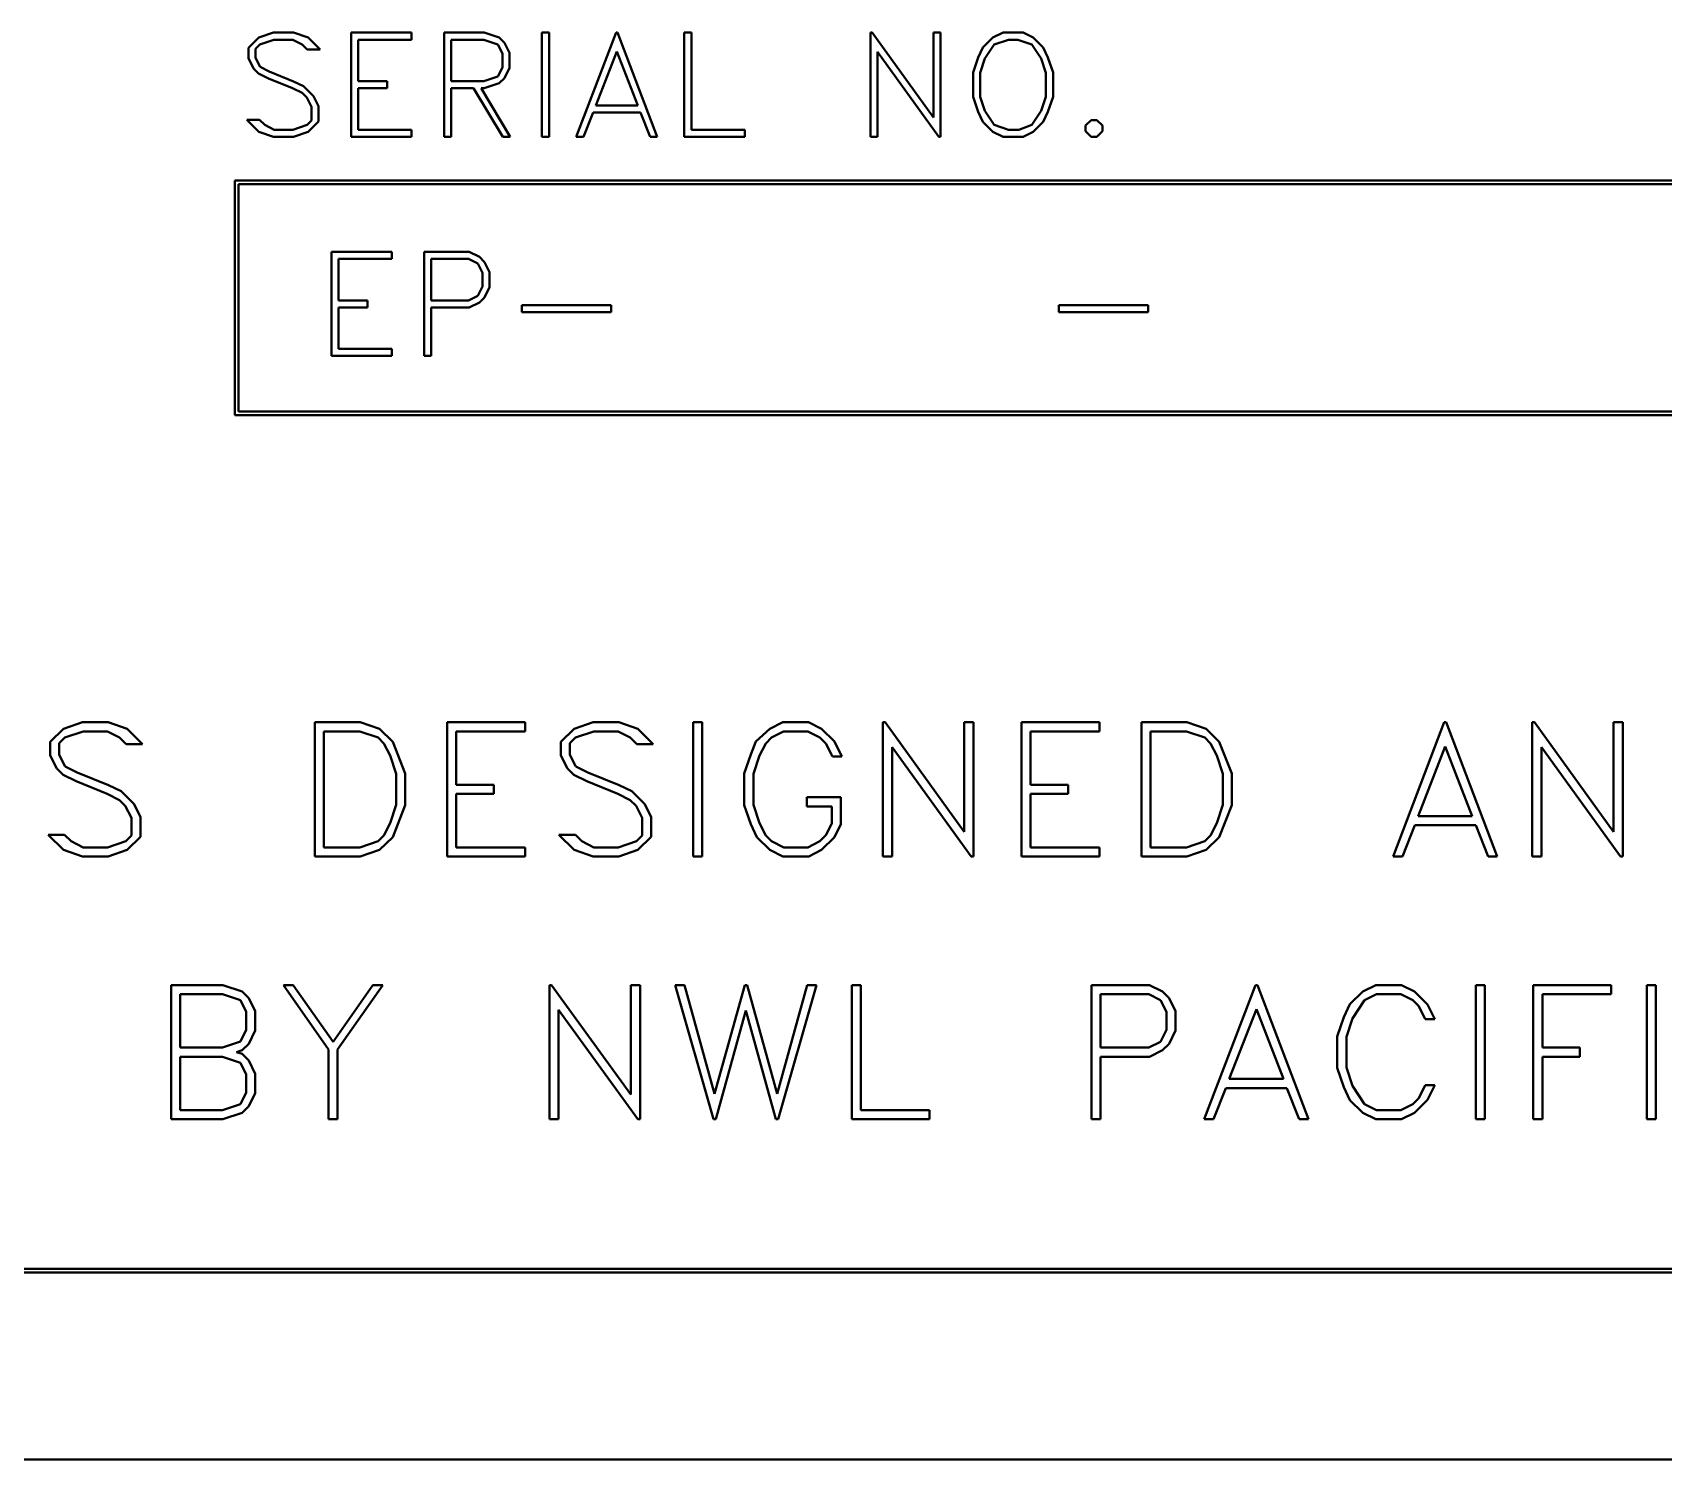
# Model space of a CAD drawing. Header units: millimetres. Extents: x 0 to 5945, y 0 to 4205.
# Drawn here: x 4888.09 to 4931.77, y 1972.13 to 2010.32 of the extents above; entities that cross this region are included whole.
import ezdxf

# ---------------------------------------------------------------- set-up
doc = ezdxf.new("R2010")
doc.units = ezdxf.units.MM
doc.header["$LTSCALE"] = 5
doc.layers.add('가시적인 것(ISO)', color=3, linetype='Continuous', lineweight=40)

msp = doc.modelspace()

# ---------------------------------------------------------------- linework, layer by layer
at = {"layer": '가시적인 것(ISO)'}
for p, q in [((4894.143, 2010.187), (4893.868, 2009.914)), ((4894.542, 2010.322), (4894.143, 2010.187)), ((4894.172, 2010.005), (4894.55, 2010.132)), ((4895.072, 2010.322), (4894.542, 2010.322)), ((4894.55, 2010.132), (4895.059, 2010.132)), ((4895.059, 2010.132), (4895.308, 2010.005)), ((4895.471, 2010.187), (4895.072, 2010.322)), ((4895.788, 2009.87), (4895.471, 2010.187)), ((4896.618, 2010.322), (4896.618, 2007.533)), ((4898.236, 2010.322), (4896.618, 2010.322)), ((4896.807, 2009.022), (4896.807, 2010.132)), ((4896.807, 2010.132), (4898.236, 2010.132)), ((4898.236, 2010.132), (4898.236, 2010.322)), ((4900.184, 2010.322), (4899.11, 2010.322)), ((4899.11, 2010.322), (4899.11, 2007.533)), ((4899.3, 2010.132), (4900.174, 2010.132)), ((4899.3, 2009.022), (4899.3, 2010.132)), ((4900.174, 2010.132), (4900.547, 2010.005)), ((4900.584, 2010.187), (4900.184, 2010.322)), ((4900.726, 2010.052), (4900.584, 2010.187)), ((4900.859, 2009.779), (4900.726, 2010.052)), ((4901.92, 2010.322), (4901.73, 2010.322)), ((4901.73, 2010.322), (4901.73, 2007.533)), ((4901.92, 2007.533), (4901.92, 2010.322)), ((4903.715, 2010.322), (4902.648, 2007.533)), ((4903.753, 2010.322), (4903.715, 2010.322)), ((4904.817, 2007.533), (4903.753, 2010.322)), ((4905.543, 2010.322), (4905.543, 2007.533)), ((4905.733, 2010.322), (4905.543, 2010.322)), ((4905.733, 2007.723), (4905.733, 2010.322)), ((4910.57, 2010.322), (4910.526, 2010.322)), ((4910.526, 2010.322), (4910.526, 2007.533)), ((4912.217, 2008.047), (4910.57, 2010.322)), ((4912.407, 2010.322), (4912.217, 2010.322)), ((4912.217, 2010.322), (4912.217, 2008.047)), ((4912.407, 2007.533), (4912.407, 2010.322)), ((4913.81, 2010.187), (4913.54, 2009.922)), ((4914.08, 2010.322), (4913.81, 2010.187)), ((4913.846, 2010.005), (4914.222, 2010.132)), ((4914.614, 2010.322), (4914.08, 2010.322)), ((4914.222, 2010.132), (4914.474, 2010.132)), ((4914.474, 2010.132), (4914.85, 2010.005)), ((4914.886, 2010.187), (4914.614, 2010.322)), ((4915.154, 2009.922), (4914.886, 2010.187)), ((4893.868, 2009.914), (4893.868, 2009.634)), ((4893.868, 2009.634), (4894.003, 2009.364)), ((4894.055, 2009.888), (4894.172, 2010.005)), ((4894.055, 2009.647), (4894.055, 2009.888)), ((4894.179, 2009.403), (4894.055, 2009.647)), ((4895.308, 2010.005), (4895.445, 2009.87)), ((4895.445, 2009.87), (4895.788, 2009.87)), ((4900.547, 2010.005), (4900.669, 2009.764)), ((4900.669, 2009.764), (4900.669, 2009.39)), ((4900.859, 2009.375), (4900.859, 2009.779)), ((4903.17, 2008.371), (4903.733, 2009.818)), ((4903.733, 2009.818), (4904.296, 2008.371)), ((4910.715, 2007.533), (4910.715, 2009.808)), ((4910.715, 2009.808), (4912.363, 2007.533)), ((4913.413, 2009.652), (4913.278, 2009.256)), ((4913.54, 2009.922), (4913.413, 2009.652)), ((4913.468, 2009.248), (4913.595, 2009.626)), ((4913.595, 2009.626), (4913.846, 2010.005)), ((4914.85, 2010.005), (4915.104, 2009.626)), ((4915.104, 2009.626), (4915.229, 2009.248)), ((4915.283, 2009.652), (4915.154, 2009.922)), ((4915.418, 2009.256), (4915.283, 2009.652)), ((4894.003, 2009.364), (4894.14, 2009.227)), ((4894.14, 2009.227), (4894.405, 2009.097)), ((4894.428, 2009.279), (4894.179, 2009.403)), ((4895.079, 2009.017), (4894.428, 2009.279)), ((4900.669, 2009.39), (4900.547, 2009.149)), ((4900.726, 2009.102), (4900.859, 2009.375)), ((4913.278, 2009.256), (4913.278, 2008.599)), ((4913.468, 2008.607), (4913.468, 2009.248)), ((4915.229, 2009.248), (4915.229, 2008.607)), ((4915.418, 2008.599), (4915.418, 2009.256)), ((4894.405, 2009.097), (4895.051, 2008.838)), ((4895.051, 2008.838), (4895.308, 2008.706)), ((4895.344, 2008.89), (4895.079, 2009.017)), ((4895.614, 2008.62), (4895.344, 2008.89)), ((4897.585, 2009.022), (4896.807, 2009.022)), ((4896.807, 2007.723), (4896.807, 2008.833)), ((4896.807, 2008.833), (4897.585, 2008.833)), ((4897.585, 2008.833), (4897.585, 2009.022)), ((4900.174, 2009.022), (4899.3, 2009.022)), ((4899.3, 2007.533), (4899.3, 2008.833)), ((4899.3, 2008.833), (4899.901, 2008.833)), ((4899.901, 2008.833), (4900.682, 2007.533)), ((4900.882, 2007.533), (4900.104, 2008.833)), ((4900.104, 2008.833), (4900.184, 2008.833)), ((4900.547, 2009.149), (4900.174, 2009.022)), ((4900.184, 2008.833), (4900.584, 2008.968)), ((4900.584, 2008.968), (4900.726, 2009.102)), ((4895.308, 2008.706), (4895.43, 2008.586)), ((4895.43, 2008.586), (4895.557, 2008.335)), ((4895.557, 2008.335), (4895.557, 2007.966)), ((4895.746, 2008.35), (4895.614, 2008.62)), ((4895.746, 2007.94), (4895.746, 2008.35)), ((4904.296, 2008.371), (4903.17, 2008.371)), ((4913.278, 2008.599), (4913.413, 2008.202)), ((4913.595, 2008.228), (4913.468, 2008.607)), ((4915.229, 2008.607), (4915.104, 2008.228)), ((4915.283, 2008.202), (4915.418, 2008.599)), ((4894.169, 2007.984), (4893.827, 2007.984)), ((4893.827, 2007.984), (4894.143, 2007.668)), ((4894.306, 2007.85), (4894.169, 2007.984)), ((4894.555, 2007.723), (4894.306, 2007.85)), ((4895.44, 2007.85), (4895.061, 2007.723)), ((4895.557, 2007.966), (4895.44, 2007.85)), ((4895.471, 2007.668), (4895.746, 2007.94)), ((4902.843, 2007.533), (4903.1, 2008.182)), ((4903.1, 2008.182), (4904.368, 2008.182)), ((4904.368, 2008.182), (4904.625, 2007.533)), ((4913.413, 2008.202), (4913.54, 2007.933)), ((4913.54, 2007.933), (4913.81, 2007.668)), ((4913.846, 2007.85), (4913.595, 2008.228)), ((4914.222, 2007.723), (4913.846, 2007.85)), ((4914.85, 2007.85), (4914.505, 2007.723)), ((4915.104, 2008.228), (4914.85, 2007.85)), ((4914.886, 2007.668), (4915.154, 2007.933)), ((4915.154, 2007.933), (4915.283, 2008.202)), ((4916.44, 2007.982), (4916.292, 2007.834)), ((4916.593, 2007.982), (4916.44, 2007.982)), ((4916.741, 2007.834), (4916.593, 2007.982)), ((4894.143, 2007.668), (4894.542, 2007.533)), ((4894.542, 2007.533), (4895.072, 2007.533)), ((4895.061, 2007.723), (4894.555, 2007.723)), ((4895.072, 2007.533), (4895.471, 2007.668)), ((4896.618, 2007.533), (4898.236, 2007.533)), ((4898.236, 2007.723), (4896.807, 2007.723)), ((4898.236, 2007.533), (4898.236, 2007.723)), ((4899.11, 2007.533), (4899.3, 2007.533)), ((4900.682, 2007.533), (4900.882, 2007.533)), ((4901.73, 2007.533), (4901.92, 2007.533)), ((4902.648, 2007.533), (4902.843, 2007.533)), ((4904.625, 2007.533), (4904.817, 2007.533)), ((4905.543, 2007.533), (4907.162, 2007.533)), ((4907.162, 2007.723), (4905.733, 2007.723)), ((4907.162, 2007.533), (4907.162, 2007.723)), ((4910.526, 2007.533), (4910.715, 2007.533)), ((4912.363, 2007.533), (4912.407, 2007.533)), ((4913.81, 2007.668), (4914.08, 2007.533)), ((4914.08, 2007.533), (4914.614, 2007.533)), ((4914.505, 2007.723), (4914.222, 2007.723)), ((4914.614, 2007.533), (4914.886, 2007.668)), ((4916.292, 2007.834), (4916.292, 2007.681)), ((4916.292, 2007.681), (4916.44, 2007.533)), ((4916.44, 2007.533), (4916.593, 2007.533)), ((4916.593, 2007.533), (4916.741, 2007.681)), ((4916.741, 2007.681), (4916.741, 2007.834)), ((4893.503, 2006.367), (4893.503, 2000.08)), ((4961.288, 2006.367), (4893.503, 2006.367)), ((4893.603, 2006.267), (4961.188, 2006.267)), ((4893.603, 2000.18), (4893.603, 2006.267)), ((4897.706, 2004.451), (4896.091, 2004.451)), ((4896.091, 2004.451), (4896.091, 2001.668)), ((4897.706, 2004.262), (4897.706, 2004.451)), ((4899.782, 2004.451), (4898.578, 2004.451)), ((4898.578, 2004.451), (4898.578, 2001.668)), ((4900.054, 2004.316), (4899.782, 2004.451)), ((4896.28, 2003.154), (4896.28, 2004.262)), ((4896.28, 2004.262), (4897.706, 2004.262)), ((4898.767, 2003.154), (4898.767, 2004.262)), ((4898.767, 2004.262), (4899.766, 2004.262)), ((4899.766, 2004.262), (4900.012, 2004.14)), ((4900.012, 2004.14), (4900.134, 2003.894)), ((4900.191, 2004.181), (4900.054, 2004.316)), ((4900.323, 2003.91), (4900.191, 2004.181)), ((4900.323, 2003.506), (4900.323, 2003.91)), ((4900.134, 2003.521), (4900.012, 2003.275)), ((4900.134, 2003.894), (4900.134, 2003.521)), ((4900.191, 2003.234), (4900.323, 2003.506)), ((4897.056, 2003.154), (4896.28, 2003.154)), ((4897.056, 2002.965), (4897.056, 2003.154)), ((4899.766, 2003.154), (4898.767, 2003.154)), ((4900.012, 2003.275), (4899.766, 2003.154)), ((4899.782, 2002.965), (4900.054, 2003.099)), ((4900.054, 2003.099), (4900.191, 2003.234)), ((4896.28, 2001.857), (4896.28, 2002.965)), ((4896.28, 2002.965), (4897.056, 2002.965)), ((4898.767, 2001.668), (4898.767, 2002.965)), ((4898.767, 2002.965), (4899.782, 2002.965)), ((4901.195, 2003.024), (4901.195, 2002.835)), ((4903.587, 2003.024), (4901.195, 2003.024)), ((4901.195, 2002.835), (4903.587, 2002.835)), ((4903.587, 2002.835), (4903.587, 2003.024)), ((4917.966, 2003.024), (4915.574, 2003.024)), ((4915.574, 2003.024), (4915.574, 2002.835)), ((4915.574, 2002.835), (4917.966, 2002.835)), ((4917.966, 2002.835), (4917.966, 2003.024)), ((4897.706, 2001.857), (4896.28, 2001.857)), ((4897.706, 2001.668), (4897.706, 2001.857)), ((4896.091, 2001.668), (4897.706, 2001.668)), ((4898.578, 2001.668), (4898.767, 2001.668)), ((4893.503, 2000.08), (4961.288, 2000.08)), ((4961.188, 2000.18), (4893.603, 2000.18)), ((4888.913, 1991.685), (4888.559, 1991.334)), ((4889.428, 1991.859), (4888.913, 1991.685)), ((4890.109, 1991.859), (4889.428, 1991.859)), ((4890.624, 1991.685), (4890.109, 1991.859)), ((4891.032, 1991.277), (4890.624, 1991.685)), ((4896.863, 1991.859), (4895.647, 1991.859)), ((4895.647, 1991.859), (4895.647, 1988.266)), ((4897.381, 1991.685), (4896.863, 1991.859)), ((4897.732, 1991.337), (4897.381, 1991.685)), ((4899.192, 1991.859), (4899.192, 1988.266)), ((4901.278, 1991.859), (4899.192, 1991.859)), ((4901.278, 1991.615), (4901.278, 1991.859)), ((4902.591, 1991.685), (4902.237, 1991.334)), ((4903.106, 1991.859), (4902.591, 1991.685)), ((4903.788, 1991.859), (4903.106, 1991.859)), ((4904.302, 1991.685), (4903.788, 1991.859)), ((4904.71, 1991.277), (4904.302, 1991.685)), ((4905.779, 1991.859), (4905.779, 1988.266)), ((4906.023, 1991.859), (4905.779, 1991.859)), ((4906.023, 1988.266), (4906.023, 1991.859)), ((4907.834, 1991.685), (4907.46, 1991.344)), ((4908.182, 1991.859), (4907.834, 1991.685)), ((4908.87, 1991.859), (4908.182, 1991.859)), ((4909.221, 1991.685), (4908.87, 1991.859)), ((4909.566, 1991.341), (4909.221, 1991.685)), ((4910.919, 1991.859), (4910.862, 1991.859)), ((4910.862, 1991.859), (4910.862, 1988.266)), ((4913.041, 1988.928), (4910.919, 1991.859)), ((4913.285, 1991.859), (4913.041, 1991.859)), ((4913.041, 1991.859), (4913.041, 1988.928)), ((4913.285, 1988.266), (4913.285, 1991.859)), ((4916.66, 1991.859), (4914.575, 1991.859)), ((4914.575, 1991.859), (4914.575, 1988.266)), ((4916.66, 1991.615), (4916.66, 1991.859)), ((4919.003, 1991.859), (4917.787, 1991.859)), ((4917.787, 1991.859), (4917.787, 1988.266)), ((4919.521, 1991.685), (4919.003, 1991.859)), ((4919.872, 1991.337), (4919.521, 1991.685)), ((4925.897, 1991.859), (4924.524, 1988.266)), ((4925.947, 1991.859), (4925.897, 1991.859)), ((4927.317, 1988.266), (4925.947, 1991.859)), ((4928.31, 1991.859), (4928.253, 1991.859)), ((4928.253, 1991.859), (4928.253, 1988.266)), ((4930.432, 1988.928), (4928.31, 1991.859)), ((4930.676, 1991.859), (4930.432, 1991.859)), ((4930.432, 1991.859), (4930.432, 1988.928)), ((4930.676, 1988.266), (4930.676, 1991.859)), ((4888.559, 1991.334), (4888.559, 1990.973)), ((4888.799, 1991.301), (4888.95, 1991.451)), ((4888.799, 1990.99), (4888.799, 1991.301)), ((4888.95, 1991.451), (4889.438, 1991.615)), ((4889.438, 1991.615), (4890.093, 1991.615)), ((4890.093, 1991.615), (4890.413, 1991.451)), ((4890.413, 1991.451), (4890.591, 1991.277)), ((4890.591, 1991.277), (4891.032, 1991.277)), ((4895.891, 1988.51), (4895.891, 1991.615)), ((4895.891, 1991.615), (4896.853, 1991.615)), ((4896.853, 1991.615), (4897.341, 1991.451)), ((4897.341, 1991.451), (4897.495, 1991.294)), ((4897.495, 1991.294), (4897.662, 1990.97)), ((4898.07, 1990.488), (4897.732, 1991.337)), ((4899.436, 1990.184), (4899.436, 1991.615)), ((4899.436, 1991.615), (4901.278, 1991.615)), ((4902.237, 1991.334), (4902.237, 1990.973)), ((4902.478, 1991.301), (4902.628, 1991.451)), ((4902.478, 1990.99), (4902.478, 1991.301)), ((4902.628, 1991.451), (4903.116, 1991.615)), ((4903.116, 1991.615), (4903.771, 1991.615)), ((4903.771, 1991.615), (4904.092, 1991.451)), ((4904.092, 1991.451), (4904.269, 1991.277)), ((4904.269, 1991.277), (4904.71, 1991.277)), ((4907.46, 1991.344), (4907.323, 1990.996)), ((4907.557, 1990.97), (4907.724, 1991.294)), ((4907.724, 1991.294), (4907.881, 1991.451)), ((4907.881, 1991.451), (4908.202, 1991.615)), ((4908.202, 1991.615), (4908.854, 1991.615)), ((4908.854, 1991.615), (4909.171, 1991.451)), ((4909.171, 1991.451), (4909.332, 1991.294)), ((4909.332, 1991.294), (4909.509, 1990.943)), ((4909.763, 1990.943), (4909.566, 1991.341)), ((4914.819, 1990.184), (4914.819, 1991.615)), ((4914.819, 1991.615), (4916.66, 1991.615)), ((4918.03, 1988.51), (4918.03, 1991.615)), ((4918.03, 1991.615), (4918.993, 1991.615)), ((4918.993, 1991.615), (4919.481, 1991.451)), ((4919.481, 1991.451), (4919.635, 1991.294)), ((4919.635, 1991.294), (4919.802, 1990.97)), ((4920.209, 1990.488), (4919.872, 1991.337)), ((4888.559, 1990.973), (4888.733, 1990.625)), ((4888.96, 1990.676), (4888.799, 1990.99)), ((4897.662, 1990.97), (4897.826, 1990.475)), ((4902.237, 1990.973), (4902.411, 1990.625)), ((4902.638, 1990.676), (4902.478, 1990.99)), ((4907.323, 1990.996), (4907.149, 1990.485)), ((4907.393, 1990.475), (4907.557, 1990.97)), ((4909.509, 1990.943), (4909.763, 1990.943)), ((4911.106, 1991.197), (4913.228, 1988.266)), ((4911.106, 1988.266), (4911.106, 1991.197)), ((4919.802, 1990.97), (4919.965, 1990.475)), ((4925.195, 1989.346), (4925.921, 1991.21)), ((4925.921, 1991.21), (4926.646, 1989.346)), ((4928.497, 1991.197), (4930.619, 1988.266)), ((4928.497, 1988.266), (4928.497, 1991.197)), ((4888.733, 1990.625), (4888.91, 1990.448)), ((4888.91, 1990.448), (4889.251, 1990.281)), ((4889.281, 1990.515), (4888.96, 1990.676)), ((4890.119, 1990.178), (4889.281, 1990.515)), ((4897.826, 1990.475), (4897.826, 1989.65)), ((4898.07, 1989.636), (4898.07, 1990.488)), ((4902.411, 1990.625), (4902.588, 1990.448)), ((4902.588, 1990.448), (4902.929, 1990.281)), ((4902.959, 1990.515), (4902.638, 1990.676)), ((4903.798, 1990.178), (4902.959, 1990.515)), ((4907.149, 1990.485), (4907.149, 1989.64)), ((4907.393, 1989.65), (4907.393, 1990.475)), ((4919.965, 1990.475), (4919.965, 1989.65)), ((4920.209, 1989.636), (4920.209, 1990.488)), ((4889.251, 1990.281), (4890.083, 1989.947)), ((4890.083, 1989.947), (4890.413, 1989.777)), ((4890.46, 1990.014), (4890.119, 1990.178)), ((4890.808, 1989.666), (4890.46, 1990.014)), ((4900.439, 1990.184), (4899.436, 1990.184)), ((4899.436, 1988.51), (4899.436, 1989.94)), ((4899.436, 1989.94), (4900.439, 1989.94)), ((4900.439, 1989.94), (4900.439, 1990.184)), ((4902.929, 1990.281), (4903.761, 1989.947)), ((4903.761, 1989.947), (4904.092, 1989.777)), ((4904.138, 1990.014), (4903.798, 1990.178)), ((4904.486, 1989.666), (4904.138, 1990.014)), ((4915.821, 1990.184), (4914.819, 1990.184)), ((4914.819, 1988.51), (4914.819, 1989.94)), ((4914.819, 1989.94), (4915.821, 1989.94)), ((4915.821, 1989.94), (4915.821, 1990.184)), ((4890.413, 1989.777), (4890.571, 1989.623)), ((4890.571, 1989.623), (4890.734, 1989.299)), ((4890.978, 1989.319), (4890.808, 1989.666)), ((4897.826, 1989.65), (4897.662, 1989.155)), ((4897.732, 1988.787), (4898.07, 1989.636)), ((4904.092, 1989.777), (4904.249, 1989.623)), ((4904.249, 1989.623), (4904.412, 1989.299)), ((4904.656, 1989.319), (4904.486, 1989.666)), ((4907.149, 1989.64), (4907.323, 1989.128)), ((4907.557, 1989.155), (4907.393, 1989.65)), ((4909.739, 1989.85), (4908.824, 1989.85)), ((4908.824, 1989.85), (4908.824, 1989.606)), ((4908.824, 1989.606), (4909.495, 1989.606)), ((4909.495, 1989.606), (4909.495, 1989.152)), ((4909.739, 1989.132), (4909.739, 1989.85)), ((4919.965, 1989.65), (4919.802, 1989.155)), ((4919.872, 1988.787), (4920.209, 1989.636)), ((4890.734, 1989.299), (4890.734, 1988.824)), ((4890.978, 1988.791), (4890.978, 1989.319)), ((4897.662, 1989.155), (4897.495, 1988.831)), ((4904.412, 1989.299), (4904.412, 1988.824)), ((4904.656, 1988.791), (4904.656, 1989.319)), ((4907.323, 1989.128), (4907.487, 1988.781)), ((4907.724, 1988.831), (4907.557, 1989.155)), ((4909.495, 1989.152), (4909.332, 1988.834)), ((4909.566, 1988.784), (4909.739, 1989.132)), ((4919.802, 1989.155), (4919.635, 1988.831)), ((4924.774, 1988.266), (4925.105, 1989.102)), ((4925.105, 1989.102), (4926.739, 1989.102)), ((4926.646, 1989.346), (4925.195, 1989.346)), ((4926.739, 1989.102), (4927.07, 1988.266)), ((4888.946, 1988.848), (4888.505, 1988.848)), ((4888.505, 1988.848), (4888.913, 1988.44)), ((4889.124, 1988.674), (4888.946, 1988.848)), ((4889.444, 1988.51), (4889.124, 1988.674)), ((4890.584, 1988.674), (4890.096, 1988.51)), ((4890.734, 1988.824), (4890.584, 1988.674)), ((4890.624, 1988.44), (4890.978, 1988.791)), ((4897.341, 1988.674), (4896.853, 1988.51)), ((4897.495, 1988.831), (4897.341, 1988.674)), ((4897.381, 1988.44), (4897.732, 1988.787)), ((4902.625, 1988.848), (4902.183, 1988.848)), ((4902.183, 1988.848), (4902.591, 1988.44)), ((4902.802, 1988.674), (4902.625, 1988.848)), ((4903.123, 1988.51), (4902.802, 1988.674)), ((4904.262, 1988.674), (4903.774, 1988.51)), ((4904.412, 1988.824), (4904.262, 1988.674)), ((4904.302, 1988.44), (4904.656, 1988.791)), ((4907.487, 1988.781), (4907.834, 1988.44)), ((4907.881, 1988.674), (4907.724, 1988.831)), ((4908.205, 1988.51), (4907.881, 1988.674)), ((4909.175, 1988.674), (4908.854, 1988.51)), ((4909.332, 1988.834), (4909.175, 1988.674)), ((4909.221, 1988.44), (4909.566, 1988.784)), ((4919.481, 1988.674), (4918.993, 1988.51)), ((4919.635, 1988.831), (4919.481, 1988.674)), ((4919.521, 1988.44), (4919.872, 1988.787)), ((4888.913, 1988.44), (4889.428, 1988.266)), ((4889.428, 1988.266), (4890.109, 1988.266)), ((4890.096, 1988.51), (4889.444, 1988.51)), ((4890.109, 1988.266), (4890.624, 1988.44)), ((4895.647, 1988.266), (4896.863, 1988.266)), ((4896.853, 1988.51), (4895.891, 1988.51)), ((4896.863, 1988.266), (4897.381, 1988.44)), ((4899.192, 1988.266), (4901.278, 1988.266)), ((4901.278, 1988.51), (4899.436, 1988.51)), ((4901.278, 1988.266), (4901.278, 1988.51)), ((4902.591, 1988.44), (4903.106, 1988.266)), ((4903.106, 1988.266), (4903.788, 1988.266)), ((4903.774, 1988.51), (4903.123, 1988.51)), ((4903.788, 1988.266), (4904.302, 1988.44)), ((4905.779, 1988.266), (4906.023, 1988.266)), ((4907.834, 1988.44), (4908.182, 1988.266)), ((4908.182, 1988.266), (4908.874, 1988.266)), ((4908.854, 1988.51), (4908.205, 1988.51)), ((4908.874, 1988.266), (4909.221, 1988.44)), ((4910.862, 1988.266), (4911.106, 1988.266)), ((4913.228, 1988.266), (4913.285, 1988.266)), ((4914.575, 1988.266), (4916.66, 1988.266)), ((4916.66, 1988.51), (4914.819, 1988.51)), ((4916.66, 1988.266), (4916.66, 1988.51)), ((4917.787, 1988.266), (4919.003, 1988.266)), ((4918.993, 1988.51), (4918.03, 1988.51)), ((4919.003, 1988.266), (4919.521, 1988.44)), ((4924.524, 1988.266), (4924.774, 1988.266)), ((4927.07, 1988.266), (4927.317, 1988.266)), ((4928.253, 1988.266), (4928.497, 1988.266)), ((4930.619, 1988.266), (4930.676, 1988.266)), ((4893.184, 1984.824), (4891.8, 1984.824)), ((4891.8, 1984.824), (4891.8, 1981.231)), ((4893.699, 1984.65), (4893.184, 1984.824)), ((4895.069, 1984.824), (4894.808, 1984.824)), ((4894.808, 1984.824), (4896.014, 1983.096)), ((4896.138, 1983.3), (4895.069, 1984.824)), ((4897.204, 1984.824), (4896.138, 1983.3)), ((4896.258, 1983.096), (4897.465, 1984.824)), ((4897.465, 1984.824), (4897.204, 1984.824)), ((4901.99, 1984.824), (4901.933, 1984.824)), ((4901.933, 1984.824), (4901.933, 1981.231)), ((4904.112, 1981.893), (4901.99, 1984.824)), ((4904.356, 1984.824), (4904.112, 1984.824)), ((4904.112, 1984.824), (4904.112, 1981.893)), ((4904.356, 1981.231), (4904.356, 1984.824)), ((4905.549, 1984.824), (4905.298, 1984.824)), ((4905.298, 1984.824), (4906.327, 1981.231)), ((4906.354, 1981.916), (4905.549, 1984.824)), ((4907.163, 1984.824), (4906.354, 1981.916)), ((4907.223, 1984.824), (4907.163, 1984.824)), ((4908.028, 1981.916), (4907.223, 1984.824)), ((4908.837, 1984.824), (4908.028, 1981.916)), ((4908.058, 1981.231), (4909.084, 1984.824)), ((4909.084, 1984.824), (4908.837, 1984.824)), ((4910.271, 1984.824), (4910.027, 1984.824)), ((4910.027, 1984.824), (4910.027, 1981.231)), ((4910.271, 1981.475), (4910.271, 1984.824)), ((4918, 1984.824), (4916.446, 1984.824)), ((4916.446, 1984.824), (4916.446, 1981.231)), ((4918.351, 1984.65), (4918, 1984.824)), ((4920.841, 1984.824), (4919.467, 1981.231)), ((4920.891, 1984.824), (4920.841, 1984.824)), ((4922.261, 1981.231), (4920.891, 1984.824)), ((4924.063, 1984.824), (4923.715, 1984.65)), ((4924.751, 1984.824), (4924.063, 1984.824)), ((4925.102, 1984.65), (4924.751, 1984.824)), ((4926.987, 1984.824), (4926.743, 1984.824)), ((4926.743, 1984.824), (4926.743, 1981.231)), ((4926.987, 1981.231), (4926.987, 1984.824)), ((4930.365, 1984.824), (4928.28, 1984.824)), ((4928.28, 1984.824), (4928.28, 1981.231)), ((4930.365, 1984.58), (4930.365, 1984.824)), ((4931.565, 1984.824), (4931.321, 1984.824)), ((4931.321, 1984.824), (4931.321, 1981.231)), ((4931.565, 1981.231), (4931.565, 1984.824)), ((4892.044, 1984.58), (4893.171, 1984.58)), ((4892.044, 1983.149), (4892.044, 1984.58)), ((4893.171, 1984.58), (4893.652, 1984.416)), ((4893.652, 1984.416), (4893.809, 1984.105)), ((4893.882, 1984.476), (4893.699, 1984.65)), ((4894.053, 1984.125), (4893.882, 1984.476)), ((4916.69, 1983.149), (4916.69, 1984.58)), ((4916.69, 1984.58), (4917.98, 1984.58)), ((4917.98, 1984.58), (4918.298, 1984.423)), ((4918.298, 1984.423), (4918.455, 1984.105)), ((4918.528, 1984.476), (4918.351, 1984.65)), ((4918.699, 1984.125), (4918.528, 1984.476)), ((4923.371, 1984.309), (4923.204, 1983.961)), ((4923.715, 1984.65), (4923.371, 1984.309)), ((4923.438, 1983.928), (4923.762, 1984.423)), ((4923.762, 1984.423), (4924.083, 1984.58)), ((4924.083, 1984.58), (4924.734, 1984.58)), ((4924.734, 1984.58), (4925.052, 1984.416)), ((4925.052, 1984.416), (4925.212, 1984.259)), ((4925.446, 1984.306), (4925.102, 1984.65)), ((4925.212, 1984.259), (4925.389, 1983.908)), ((4925.643, 1983.908), (4925.446, 1984.306)), ((4928.524, 1983.149), (4928.524, 1984.58)), ((4928.524, 1984.58), (4930.365, 1984.58)), ((4893.809, 1984.105), (4893.809, 1983.624)), ((4894.053, 1983.604), (4894.053, 1984.125)), ((4902.177, 1981.231), (4902.177, 1984.162)), ((4902.177, 1984.162), (4904.299, 1981.231)), ((4906.384, 1981.231), (4907.19, 1984.139)), ((4907.19, 1984.139), (4907.998, 1981.231)), ((4918.455, 1984.105), (4918.455, 1983.624)), ((4918.699, 1983.604), (4918.699, 1984.125)), ((4920.139, 1982.311), (4920.864, 1984.175)), ((4920.864, 1984.175), (4921.59, 1982.311)), ((4923.204, 1983.961), (4923.03, 1983.45)), ((4923.274, 1983.44), (4923.438, 1983.928)), ((4925.389, 1983.908), (4925.643, 1983.908)), ((4893.809, 1983.624), (4893.652, 1983.313)), ((4893.882, 1983.253), (4894.053, 1983.604)), ((4918.455, 1983.624), (4918.298, 1983.306)), ((4918.528, 1983.253), (4918.699, 1983.604)), ((4923.03, 1983.45), (4923.03, 1982.605)), ((4923.274, 1982.615), (4923.274, 1983.44)), ((4893.171, 1983.149), (4892.044, 1983.149)), ((4893.652, 1983.313), (4893.171, 1983.149)), ((4893.552, 1983.029), (4893.699, 1983.079)), ((4893.699, 1982.979), (4893.552, 1983.029)), ((4893.699, 1983.079), (4893.882, 1983.253)), ((4893.882, 1982.802), (4893.699, 1982.979)), ((4896.014, 1983.096), (4896.014, 1981.231)), ((4896.258, 1981.231), (4896.258, 1983.096)), ((4917.98, 1983.149), (4916.69, 1983.149)), ((4918.298, 1983.306), (4917.98, 1983.149)), ((4918, 1982.905), (4918.351, 1983.079)), ((4918.351, 1983.079), (4918.528, 1983.253)), ((4929.526, 1983.149), (4928.524, 1983.149)), ((4929.526, 1982.905), (4929.526, 1983.149)), ((4892.044, 1982.905), (4893.171, 1982.905)), ((4892.044, 1981.475), (4892.044, 1982.905)), ((4893.171, 1982.905), (4893.652, 1982.742)), ((4893.652, 1982.742), (4893.809, 1982.431)), ((4894.053, 1982.451), (4893.882, 1982.802)), ((4916.69, 1981.231), (4916.69, 1982.905)), ((4916.69, 1982.905), (4918, 1982.905)), ((4923.03, 1982.605), (4923.204, 1982.093)), ((4923.438, 1982.127), (4923.274, 1982.615)), ((4928.524, 1981.231), (4928.524, 1982.905)), ((4928.524, 1982.905), (4929.526, 1982.905)), ((4893.809, 1982.431), (4893.809, 1981.95)), ((4894.053, 1981.93), (4894.053, 1982.451)), ((4921.59, 1982.311), (4920.139, 1982.311)), ((4923.204, 1982.093), (4923.371, 1981.746)), ((4923.762, 1981.636), (4923.438, 1982.127)), ((4925.389, 1982.147), (4925.212, 1981.796)), ((4925.643, 1982.147), (4925.389, 1982.147)), ((4925.446, 1981.749), (4925.643, 1982.147)), ((4893.652, 1981.639), (4893.171, 1981.475)), ((4893.809, 1981.95), (4893.652, 1981.639)), ((4893.882, 1981.582), (4894.053, 1981.93)), ((4919.718, 1981.231), (4920.049, 1982.067)), ((4920.049, 1982.067), (4921.683, 1982.067)), ((4921.683, 1982.067), (4922.014, 1981.231)), ((4923.371, 1981.746), (4923.715, 1981.405)), ((4924.083, 1981.475), (4923.762, 1981.636)), ((4925.052, 1981.639), (4924.734, 1981.475)), ((4925.212, 1981.796), (4925.052, 1981.639)), ((4925.102, 1981.405), (4925.446, 1981.749)), ((4891.8, 1981.231), (4893.184, 1981.231)), ((4893.171, 1981.475), (4892.044, 1981.475)), ((4893.184, 1981.231), (4893.699, 1981.405)), ((4893.699, 1981.405), (4893.882, 1981.582)), ((4896.014, 1981.231), (4896.258, 1981.231)), ((4901.933, 1981.231), (4902.177, 1981.231)), ((4904.299, 1981.231), (4904.356, 1981.231)), ((4906.327, 1981.231), (4906.384, 1981.231)), ((4907.998, 1981.231), (4908.058, 1981.231)), ((4910.027, 1981.231), (4912.112, 1981.231)), ((4912.112, 1981.475), (4910.271, 1981.475)), ((4912.112, 1981.231), (4912.112, 1981.475)), ((4916.446, 1981.231), (4916.69, 1981.231)), ((4919.467, 1981.231), (4919.718, 1981.231)), ((4922.014, 1981.231), (4922.261, 1981.231)), ((4923.715, 1981.405), (4924.063, 1981.231)), ((4924.063, 1981.231), (4924.751, 1981.231)), ((4924.734, 1981.475), (4924.083, 1981.475)), ((4924.751, 1981.231), (4925.102, 1981.405)), ((4926.743, 1981.231), (4926.987, 1981.231)), ((4928.28, 1981.231), (4928.524, 1981.231)), ((4931.321, 1981.231), (4931.565, 1981.231)), ((4821.654, 1977.126), (4963.366, 1977.126)), ((4963.287, 1977.226), (4821.732, 1977.226)), ((4972.374, 1972.126), (4812.374, 1972.126))]:
    msp.add_line(p, q, dxfattribs=at)

doc.saveas('drawing.dxf')
